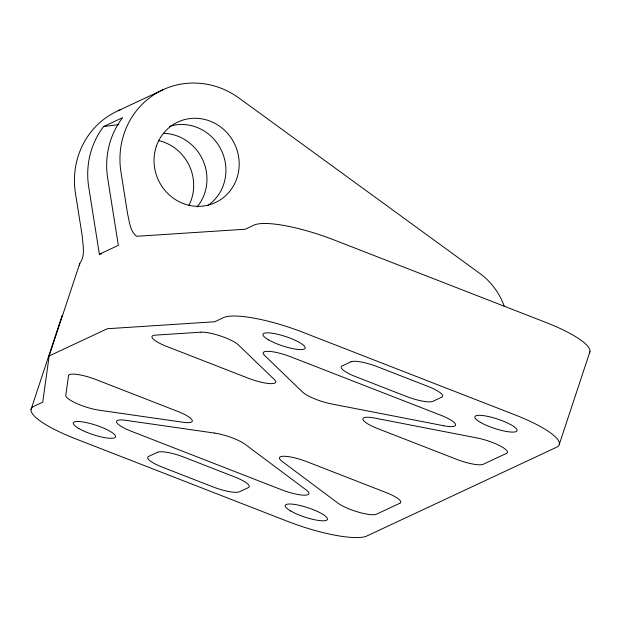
<?xml version="1.0" encoding="UTF-8"?>
<svg xmlns="http://www.w3.org/2000/svg" width="621" height="621" viewBox="0 0 621 621"><rect width="100%" height="100%" fill="white"/><g stroke="black" fill="none" stroke-linecap="round" stroke-linejoin="round"><path stroke-width="0.93" d="M49.175 355.934L42.74 402.183L33.891 406.328A66.641 14.764 18.3 0 0 75.475 438.768L287.376 521.275A66.641 14.764 18.3 0 0 366.879 535.977L556.494 447.291A66.641 14.764 18.3 0 0 514.918 414.844L303.017 332.336A66.641 14.764 18.3 0 0 223.513 317.634L214.664 321.771L107.324 328.734L49.175 355.934L79.783 263.382C85.675 255.759 82.779 244.604 82.182 235.685L75.459 193.372A79.969 75.925 64.9 0 1 120.668 109.645M79.527 265.268L79.783 263.382M31.05 409.425L61.658 316.873A66.641 14.764 18.3 0 1 62.279 315.452M559.342 444.186L589.95 351.641M118.114 110.74L163.626 89.447M103.653 126.529L122.616 117.656A79.969 75.925 64.9 0 0 107.697 178.289L118.339 245.349L99.383 254.222L88.733 187.162A79.969 75.925 64.9 0 1 103.653 126.529L118.945 124.549M99.383 254.222L101.301 253.966M169.556 126.311A44.433 42.181 64.9 0 1 221.286 150.096A44.433 42.181 64.9 0 1 207.849 205.504M163.362 133.352A44.433 42.181 64.9 0 1 202.741 159.845A44.433 42.181 64.9 0 1 197.067 206.933M158.402 140.54A44.433 42.181 64.9 0 1 188.924 205.38M504.252 306.231A66.641 63.272 64.9 0 0 479.808 273.411L239.069 98.102A79.969 75.925 64.9 0 0 154.994 94.074A79.969 75.925 64.9 0 0 120.971 172.087L127.685 214.392C129.502 221.829 130.068 231.346 136.628 236.283L245.272 229.219L254.121 225.081A66.641 14.764 18.3 0 1 333.624 239.784L545.525 322.291A66.641 14.764 18.3 0 1 589.329 353.054M68.504 375.744L65.772 395.375A22.216 4.921 18.3 0 0 76.779 403.526A22.216 4.921 18.3 0 0 98.933 410.171L183.203 422.288A22.216 4.921 18.3 0 0 192.083 420.037A22.216 4.921 18.3 0 0 177.497 411.319L95.96 379.563A22.216 4.921 18.3 0 0 68.504 375.744M157.509 452.29L148.66 456.427A22.216 4.921 18.3 0 0 162.516 467.24L212.972 486.887A22.216 4.921 18.3 0 0 239.473 491.785L248.322 487.648A22.216 4.921 18.3 0 0 234.459 476.835L184.01 457.188A22.216 4.921 18.3 0 0 157.509 452.29M350.919 361.826L342.07 365.963A22.216 4.921 18.3 0 0 355.934 376.776L406.382 396.423A22.216 4.921 18.3 0 0 432.884 401.321L441.733 397.184A22.216 4.921 18.3 0 0 427.869 386.371L377.421 366.724A22.216 4.921 18.3 0 0 350.919 361.826M399.792 503.289L376.497 514.188A22.216 4.921 18.3 0 1 358.519 512.154A22.216 4.921 18.3 0 1 337.878 503.095L282.151 461.426A22.216 4.921 18.3 0 1 284.154 456.264A22.216 4.921 18.3 0 1 306.906 461.706L385.928 492.476A22.216 4.921 18.3 0 1 399.792 503.289M506.519 453.369L483.223 464.26A22.216 4.921 18.3 0 1 456.722 459.361L377.692 428.591A22.216 4.921 18.3 0 1 362.928 419.423A22.216 4.921 18.3 0 1 374.789 418.096L477.107 437.968A22.216 4.921 18.3 0 1 500.146 445.909A22.216 4.921 18.3 0 1 506.519 453.369M200.878 332.181L155.32 335.138A22.216 4.921 18.3 0 0 166.746 346.456L248.291 378.205A22.216 4.921 18.3 0 0 269.972 383.607A22.216 4.921 18.3 0 0 274.412 379.625L238.425 344.919A22.216 4.921 18.3 0 0 220.905 336.116A22.216 4.921 18.3 0 0 200.878 332.181M214.742 433.109L125.628 420.293A22.216 4.921 18.3 0 0 116.748 422.544A22.216 4.921 18.3 0 0 131.334 431.261L281.53 489.744A22.216 4.921 18.3 0 0 304.282 495.185A22.216 4.921 18.3 0 0 306.285 490.023L245.202 444.357A22.216 4.921 18.3 0 0 214.742 433.109M443.72 425.742L331.575 403.953A22.216 4.921 18.3 0 1 302.543 392.037L264.492 355.336A22.216 4.921 18.3 0 1 268.932 351.362A22.216 4.921 18.3 0 1 290.612 356.757L440.817 415.247A22.216 4.921 18.3 0 1 455.581 424.415A22.216 4.921 18.3 0 1 443.72 425.742M78.875 428.529A22.216 4.921 18.3 0 0 114.621 437.758A22.216 4.921 18.3 0 0 89.82 423.406A22.216 4.921 18.3 0 0 78.875 428.529M290.768 511.036A22.216 4.921 18.3 0 0 326.514 520.266A22.216 4.921 18.3 0 0 301.721 505.913A22.216 4.921 18.3 0 0 290.768 511.036M480.39 422.342A22.216 4.921 18.3 0 0 516.136 431.572A22.216 4.921 18.3 0 0 491.335 417.227A22.216 4.921 18.3 0 0 480.39 422.342M268.489 339.834A22.216 4.921 18.3 0 0 304.236 349.064A22.216 4.921 18.3 0 0 279.442 334.719A22.216 4.921 18.3 0 0 268.489 339.834M156.251 146.587A44.433 42.181 64.9 0 0 205.008 205.784A44.433 42.181 64.9 0 0 228.575 134.54A44.433 42.181 64.9 0 0 156.251 146.587"/></g></svg>
